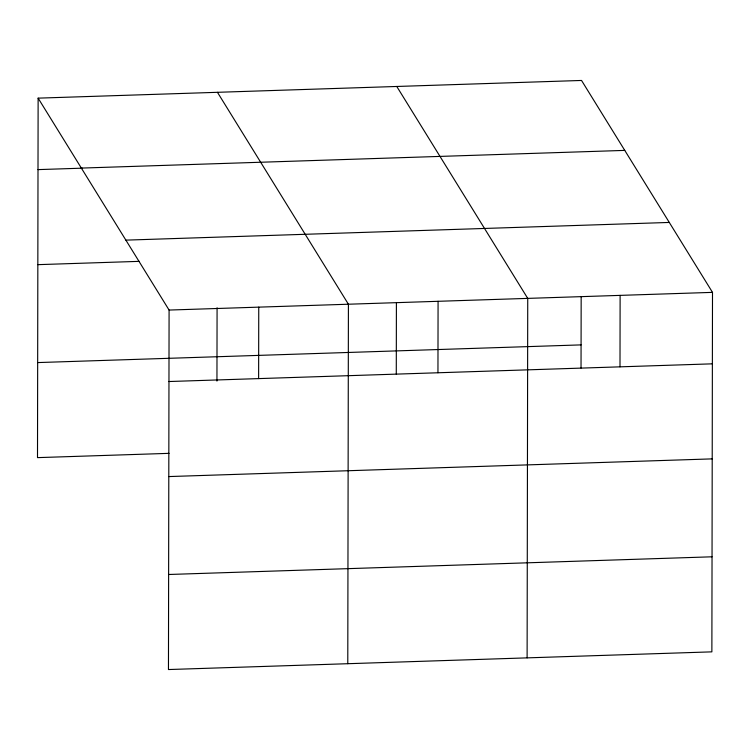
<?xml version="1.0" encoding="UTF-8"?>
<svg xmlns="http://www.w3.org/2000/svg" width="750" height="750" viewBox="0 0 750 750"><rect width="100%" height="100%" fill="white"/><g stroke="black" fill="none" stroke-linecap="round" stroke-linejoin="round"><path stroke-width="1.12" d="M38.128 98.147L169.088 310.059L168.459 669.544L711.872 651.853L712.5 292.369L581.541 80.456L38.128 98.147L37.5 457.631L169.088 453.347M216.947 381.084L217.078 307.781M258.628 378.6L258.75 307.144M347.784 663.703L348.412 304.228L217.453 92.316M396.281 374.091L396.403 303.113M437.953 372.769L438.075 301.303M527.109 657.863L527.737 298.387L396.778 86.475M581.034 368.072L581.166 297.094M619.997 366.844L620.119 295.378M81.347 168.084L624.759 150.394M38.006 169.612L82.256 168.169M125.869 240.131L669.281 222.441M37.837 264.656L139.144 261.356M169.088 310.059L712.5 292.369M37.669 362.578L581.081 344.887M168.966 381.525L712.378 363.834M168.797 476.569L712.209 458.878M168.628 574.491L712.041 556.8"/></g></svg>
